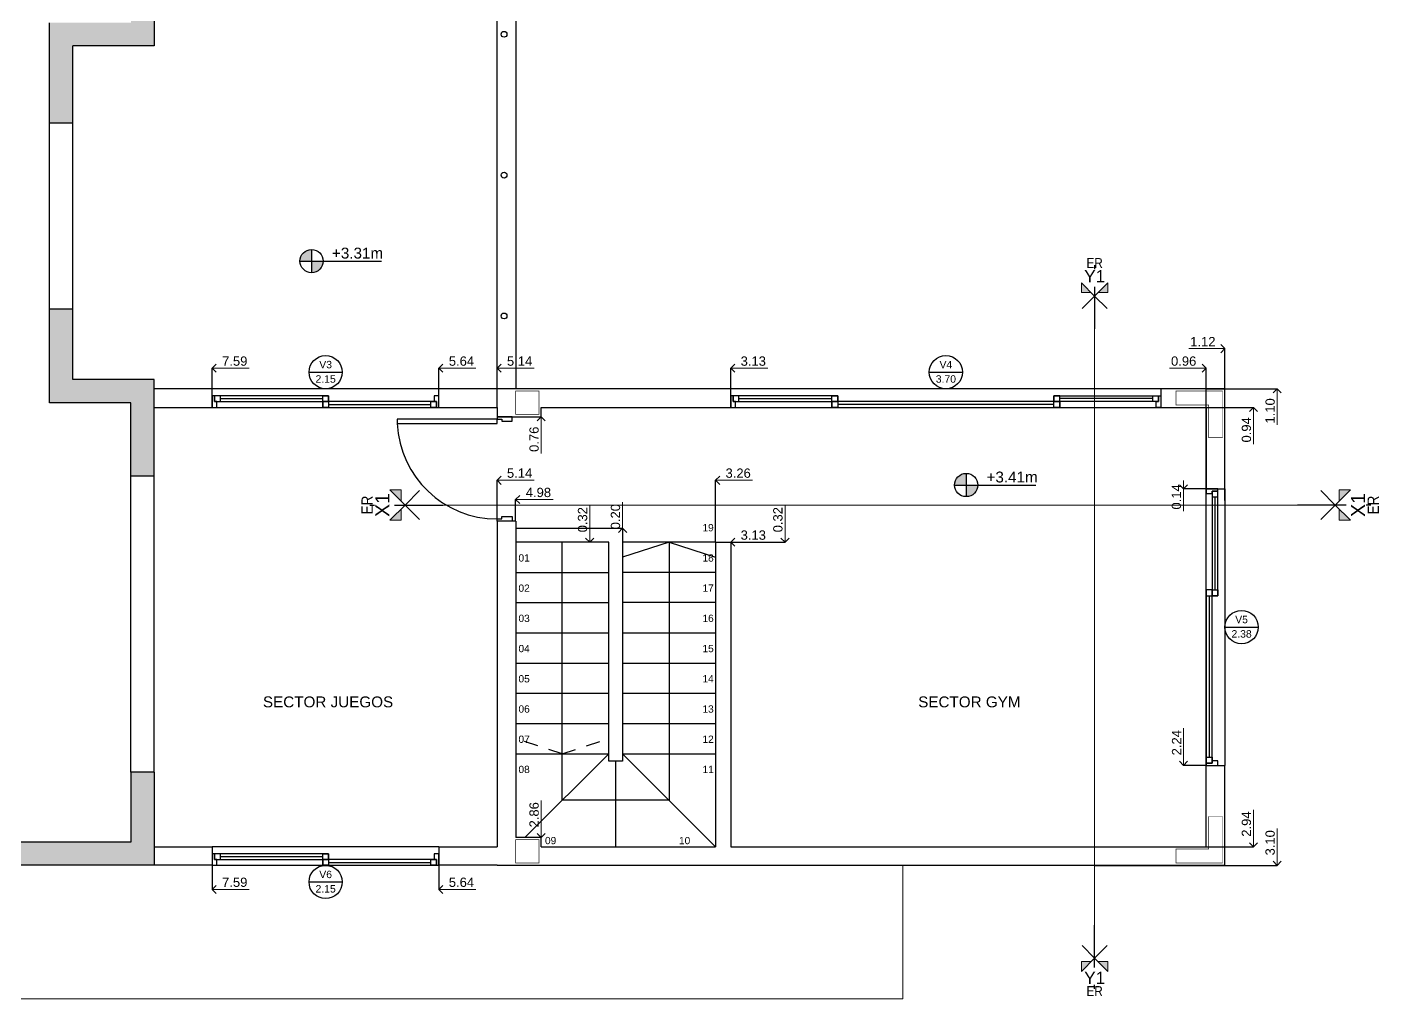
# Model space of a CAD drawing. Header units: millimetres. Extents: x 11902 to 12193, y 9935 to 10135.
# Drawn here: x 12156.57 to 12168.2, y 10056.45 to 10064.81 of the extents above; entities that cross this region are included whole.
import ezdxf
from ezdxf.enums import TextEntityAlignment as Align

# ---------------------------------------------------------------- set-up
doc = ezdxf.new("R2010")
doc.units = ezdxf.units.MM
doc.linetypes.add('ACAD_ISO02W100', pattern=[15, 12, -3])
doc.linetypes.add('CENTRO2', pattern=[28.575, 19.05, -3.175, 3.175, -3.175])
doc.layers.get('Defpoints').update_dxf_attribs({"color": 254})
for name, color, linetype in [('0-HATCH', 7, 'Continuous'), ('000-TEXTO CARP', 1, 'Continuous'), ('01-MUROS', 7, 'Continuous'), ('02-CARPINTERÍAS', 62, 'Continuous'), ('03-PROYECCIONES', 14, 'Continuous')]:
    doc.layers.add(name, color=color, linetype=linetype)
doc.layers.add('000-COTAS ACUMULADAS', color=7, linetype='Continuous', lineweight=9, true_color=0xd10a0d)
for name, color, linetype, lineweight in [('001-EJES REPLANTEO', 20, 'Continuous', 18), ('003- CARP EXT', 182, 'Continuous', 15), ('06-SOLADOS', 252, 'Continuous', 25)]:
    doc.layers.add(name, color=color, linetype=linetype, lineweight=lineweight)
doc.styles.add('COTAS', font='arial.ttf')
doc.styles.get("Standard").update_dxf_attribs({"font": 'arial.ttf'})
doc.dimstyles.new('Cotas 1 50', dxfattribs={"dimtxt": 0.08, "dimasz": 0.07, "dimexe": 0, "dimexo": 0, "dimgap": 0.02, "dimtad": 1, "dimjust": 2, "dimzin": 0, "dimdsep": 46, "dimtxsty": 'COTAS', "dimblk1": 'NONE', "dimblk2": 'OPEN90', "dimsah": 1, "dimcen": 0.1, "dimse1": 1, "dimsd1": 1, "dimclrd": 256, "dimclre": 252, "dimclrt": 256, "dimadec": 0, "dimazin": 0, "dimtfac": 1, "dimtix": 1, "dimtmove": 2, "dimatfit": 3, "dimldrblk": 'COTA', "dimfxl": 0, "dimtolj": 1, "dimtzin": 0, "dimlwd": -1, "dimarcsym": 0})

# ---------------------------------------------------------------- blocks, each defined once
blk = doc.blocks.new('A$C5BD9381F-flat-4')
at = {"layer": '000-TEXTO CARP'}
blk.add_line((0.058, 0.161), (0.345, 0.161), dxfattribs=at)
blk.add_circle((0.202, 0.161), 0.143, dxfattribs=at)
blk.add_attdef('NOM', text='', height=0.064, dxfattribs=at).set_placement((0.202, 0.194), align=Align.CENTER)
blk.add_attdef('ANCHO', text='', height=0.064, dxfattribs=at).set_placement((0.202, 0.051), align=Align.BOTTOM_CENTER)
blk = doc.blocks.new('Eje Replanteo')
h = blk.add_hatch(color=256)
h.paths.add_polyline_path([(0.229, 0.793), (0.06, 0.624), (0.229, 0.624)])
h.paths.add_polyline_path([(-0.229, 0.793), (-0.229, 0.624), (-0.06, 0.624)])
at = {"linetype": 'CENTRO2', "lineweight": 30}
for points in [[(0, 1.094), (0, 1.025)], [(0, 0.725), (0, 0)]]:
    blk.add_lwpolyline(points, dxfattribs=at)
for points in [[(0.217, 0.348), (0, 0.564), (-0.229, 0.793), (-0.229, 0.624), (-0.06, 0.624)], [(-0.217, 0.348), (0, 0.564), (0.229, 0.793), (0.229, 0.624), (0.06, 0.624)]]:
    blk.add_lwpolyline(points)
at = {"width": 0.85}
blk.add_attdef('ER', text='', height=0.17, dxfattribs=at).set_placement((0, 1.133), align=Align.MIDDLE_CENTER)
at = {"color": 1}
blk.add_attdef('EJE', text='', height=0.21, dxfattribs=at).set_placement((0, 0.905), align=Align.MIDDLE_CENTER)
blk = doc.blocks.new('_OPEN90')
at = {"color": 0, "linetype": 'ByBlock'}
for p, q in [((0, 0), (-1, 0)), ((-0.5, 0.5), (0, 0)), ((0, 0), (-0.5, -0.5))]:
    blk.add_line(p, q, dxfattribs=at)
blk = doc.blocks.new('*D348')
at = {"layer": '000-COTAS ACUMULADAS', "transparency": 16777216}
blk.add_line((12166.643, 10061.877), (12166.396, 10061.877), dxfattribs=at)
at = {"layer": '000-COTAS ACUMULADAS', "color": 252, "lineweight": -2, "transparency": 16777216}
blk.add_line((12166.713, 10060.74), (12166.713, 10061.877), dxfattribs=at)
at = {"layer": 'Defpoints', "color": 0, "transparency": 16777216}
for p in [(12166.713, 10061.877), (12166.713, 10060.74), (12165.753, 10060.7)]:
    blk.add_point(p, dxfattribs=at)
at = {"layer": '000-COTAS ACUMULADAS', "transparency": 16777216, "xscale": 0.07, "yscale": 0.07, "zscale": 0.07}
blk.add_blockref('_OPEN90', (12166.713, 10061.877), dxfattribs=at)
at = {"layer": '000-COTAS ACUMULADAS', "transparency": 16777216, "insert": (12166.519, 10061.938), "char_height": 0.08, "attachment_point": 5, "style": 'COTAS'}
blk.add_mtext('\\A1;0.96', dxfattribs=at)
blk = doc.blocks.new('_None')
blk = doc.blocks.new('COTA')
blk.add_line((-1, 0), (0, 0))
at = {"const_width": 0.065}
blk.add_lwpolyline([(0.14, 0.14), (0.28, 0.28), (0, 0), (-0.14, -0.14), (-0.28, -0.28)], dxfattribs=at)
blk = doc.blocks.new('*D349')
at = {"layer": '000-COTAS ACUMULADAS', "transparency": 16777216}
blk.add_line((12166.803, 10062.046), (12166.564, 10062.046), dxfattribs=at)
at = {"layer": '000-COTAS ACUMULADAS', "color": 252, "lineweight": -2, "transparency": 16777216}
blk.add_line((12166.873, 10060.74), (12166.873, 10062.046), dxfattribs=at)
at = {"layer": 'Defpoints', "color": 0, "transparency": 16777216}
for p in [(12166.873, 10062.046), (12166.873, 10060.74), (12165.753, 10060.7)]:
    blk.add_point(p, dxfattribs=at)
at = {"layer": '000-COTAS ACUMULADAS', "transparency": 16777216, "xscale": 0.07, "yscale": 0.07, "zscale": 0.07}
blk.add_blockref('_OPEN90', (12166.873, 10062.046), dxfattribs=at)
at = {"layer": '000-COTAS ACUMULADAS', "transparency": 16777216, "insert": (12166.684, 10062.106), "char_height": 0.08, "attachment_point": 5, "style": 'COTAS'}
blk.add_mtext('\\A1;1.12', dxfattribs=at)
blk = doc.blocks.new('*D350')
at = {"layer": '000-COTAS ACUMULADAS', "color": 252, "lineweight": -2, "transparency": 16777216}
blk.add_line((12166.713, 10061.54), (12167.119, 10061.54), dxfattribs=at)
at = {"layer": '000-COTAS ACUMULADAS', "transparency": 16777216}
blk.add_line((12167.119, 10061.47), (12167.119, 10061.223), dxfattribs=at)
at = {"layer": 'Defpoints', "color": 0, "transparency": 16777216}
for p in [(12166.713, 10061.54), (12167.119, 10061.54), (12166.713, 10060.6)]:
    blk.add_point(p, dxfattribs=at)
at = {"layer": '000-COTAS ACUMULADAS', "transparency": 16777216, "xscale": 0.07, "yscale": 0.07, "zscale": 0.07, "rotation": 90}
blk.add_blockref('_OPEN90', (12167.119, 10061.54), dxfattribs=at)
at = {"layer": '000-COTAS ACUMULADAS', "transparency": 16777216, "insert": (12167.059, 10061.347), "char_height": 0.08, "attachment_point": 5, "rotation": 90, "style": 'COTAS'}
blk.add_mtext('\\A1;0.94', dxfattribs=at)
blk = doc.blocks.new('*D351')
at = {"layer": '000-COTAS ACUMULADAS', "color": 252, "lineweight": -2, "transparency": 16777216}
blk.add_line((12166.713, 10061.7), (12167.324, 10061.7), dxfattribs=at)
at = {"layer": '000-COTAS ACUMULADAS', "transparency": 16777216}
blk.add_line((12167.324, 10061.63), (12167.324, 10061.39), dxfattribs=at)
at = {"layer": 'Defpoints', "color": 0, "transparency": 16777216}
for p in [(12166.713, 10061.7), (12167.324, 10061.7), (12166.713, 10060.6)]:
    blk.add_point(p, dxfattribs=at)
at = {"layer": '000-COTAS ACUMULADAS', "transparency": 16777216, "xscale": 0.07, "yscale": 0.07, "zscale": 0.07, "rotation": 90}
blk.add_blockref('_OPEN90', (12167.324, 10061.7), dxfattribs=at)
at = {"layer": '000-COTAS ACUMULADAS', "transparency": 16777216, "insert": (12167.263, 10061.51), "char_height": 0.08, "attachment_point": 5, "rotation": 90, "style": 'COTAS'}
blk.add_mtext('\\A1;1.10', dxfattribs=at)
blk = doc.blocks.new('*D352')
at = {"layer": '000-COTAS ACUMULADAS', "color": 252, "lineweight": -2, "transparency": 16777216}
blk.add_line((12166.713, 10060.84), (12166.518, 10060.84), dxfattribs=at)
at = {"layer": '000-COTAS ACUMULADAS', "transparency": 16777216}
blk.add_line((12166.518, 10060.84), (12166.518, 10060.647), dxfattribs=at)
at = {"layer": 'Defpoints', "color": 0, "transparency": 16777216}
for p in [(12166.518, 10060.84), (12166.713, 10060.84), (12166.713, 10060.7)]:
    blk.add_point(p, dxfattribs=at)
at = {"layer": '000-COTAS ACUMULADAS', "transparency": 16777216, "xscale": 0.07, "yscale": 0.07, "zscale": 0.07, "rotation": 270}
blk.add_blockref('_OPEN90', (12166.518, 10060.84), dxfattribs=at)
at = {"layer": '000-COTAS ACUMULADAS', "transparency": 16777216, "insert": (12166.457, 10060.77), "char_height": 0.08, "attachment_point": 5, "rotation": 90, "style": 'COTAS'}
blk.add_mtext('\\A1;0.14', dxfattribs=at)
blk = doc.blocks.new('*D354')
at = {"layer": '000-COTAS ACUMULADAS', "transparency": 16777216}
blk.add_line((12167.119, 10057.83), (12167.119, 10058.079), dxfattribs=at)
at = {"layer": '000-COTAS ACUMULADAS', "color": 252, "lineweight": -2, "transparency": 16777216}
blk.add_line((12165.753, 10057.76), (12167.119, 10057.76), dxfattribs=at)
at = {"layer": 'Defpoints', "color": 0, "transparency": 16777216}
for p in [(12165.753, 10060.7), (12165.753, 10057.76), (12167.119, 10057.76)]:
    blk.add_point(p, dxfattribs=at)
at = {"layer": '000-COTAS ACUMULADAS', "transparency": 16777216, "xscale": 0.07, "yscale": 0.07, "zscale": 0.07, "rotation": 270}
blk.add_blockref('_OPEN90', (12167.119, 10057.76), dxfattribs=at)
at = {"layer": '000-COTAS ACUMULADAS', "transparency": 16777216, "insert": (12167.059, 10057.955), "char_height": 0.08, "attachment_point": 5, "rotation": 90, "style": 'COTAS'}
blk.add_mtext('\\A1;2.94', dxfattribs=at)
blk = doc.blocks.new('*D353')
at = {"layer": '000-COTAS ACUMULADAS', "transparency": 16777216}
blk.add_line((12167.324, 10057.67), (12167.324, 10057.918), dxfattribs=at)
at = {"layer": '000-COTAS ACUMULADAS', "color": 252, "lineweight": -2, "transparency": 16777216}
blk.add_line((12165.753, 10057.6), (12167.324, 10057.6), dxfattribs=at)
at = {"layer": 'Defpoints', "color": 0, "transparency": 16777216}
for p in [(12165.753, 10060.7), (12165.753, 10057.6), (12167.324, 10057.6)]:
    blk.add_point(p, dxfattribs=at)
at = {"layer": '000-COTAS ACUMULADAS', "transparency": 16777216, "xscale": 0.07, "yscale": 0.07, "zscale": 0.07, "rotation": 270}
blk.add_blockref('_OPEN90', (12167.324, 10057.6), dxfattribs=at)
at = {"layer": '000-COTAS ACUMULADAS', "transparency": 16777216, "insert": (12167.263, 10057.794), "char_height": 0.08, "attachment_point": 5, "rotation": 90, "style": 'COTAS'}
blk.add_mtext('\\A1;3.10', dxfattribs=at)
blk = doc.blocks.new('*D355')
at = {"layer": '000-COTAS ACUMULADAS', "transparency": 16777216}
blk.add_line((12166.518, 10058.53), (12166.518, 10058.779), dxfattribs=at)
at = {"layer": '000-COTAS ACUMULADAS', "color": 252, "lineweight": -2, "transparency": 16777216}
blk.add_line((12166.713, 10058.46), (12166.518, 10058.46), dxfattribs=at)
at = {"layer": 'Defpoints', "color": 0, "transparency": 16777216}
for p in [(12165.753, 10060.7), (12166.518, 10058.46), (12166.713, 10058.46)]:
    blk.add_point(p, dxfattribs=at)
at = {"layer": '000-COTAS ACUMULADAS', "transparency": 16777216, "xscale": 0.07, "yscale": 0.07, "zscale": 0.07, "rotation": 270}
blk.add_blockref('_OPEN90', (12166.518, 10058.46), dxfattribs=at)
at = {"layer": '000-COTAS ACUMULADAS', "transparency": 16777216, "insert": (12166.458, 10058.655), "char_height": 0.08, "attachment_point": 5, "rotation": 90, "style": 'COTAS'}
blk.add_mtext('\\A1;2.24', dxfattribs=at)
blk = doc.blocks.new('*D357')
at = {"layer": '000-COTAS ACUMULADAS', "transparency": 16777216}
blk.add_line((12167.119, 10057.83), (12167.119, 10058.079), dxfattribs=at)
at = {"layer": '000-COTAS ACUMULADAS', "color": 252, "lineweight": -2, "transparency": 16777216}
blk.add_line((12165.753, 10057.76), (12167.119, 10057.76), dxfattribs=at)
at = {"layer": 'Defpoints', "color": 0, "transparency": 16777216}
for p in [(12165.753, 10060.7), (12165.753, 10057.76), (12167.119, 10057.76)]:
    blk.add_point(p, dxfattribs=at)
at = {"layer": '000-COTAS ACUMULADAS', "transparency": 16777216, "xscale": 0.07, "yscale": 0.07, "zscale": 0.07, "rotation": 270}
blk.add_blockref('_OPEN90', (12167.119, 10057.76), dxfattribs=at)
at = {"layer": '000-COTAS ACUMULADAS', "transparency": 16777216, "insert": (12167.059, 10057.955), "char_height": 0.08, "attachment_point": 5, "rotation": 90, "style": 'COTAS'}
blk.add_mtext('\\A1;2.94', dxfattribs=at)
blk = doc.blocks.new('*D356')
at = {"layer": '000-COTAS ACUMULADAS', "transparency": 16777216}
blk.add_line((12167.324, 10057.67), (12167.324, 10057.918), dxfattribs=at)
at = {"layer": '000-COTAS ACUMULADAS', "color": 252, "lineweight": -2, "transparency": 16777216}
blk.add_line((12165.753, 10057.6), (12167.324, 10057.6), dxfattribs=at)
at = {"layer": 'Defpoints', "color": 0, "transparency": 16777216}
for p in [(12165.753, 10060.7), (12165.753, 10057.6), (12167.324, 10057.6)]:
    blk.add_point(p, dxfattribs=at)
at = {"layer": '000-COTAS ACUMULADAS', "transparency": 16777216, "xscale": 0.07, "yscale": 0.07, "zscale": 0.07, "rotation": 270}
blk.add_blockref('_OPEN90', (12167.324, 10057.6), dxfattribs=at)
at = {"layer": '000-COTAS ACUMULADAS', "transparency": 16777216, "insert": (12167.263, 10057.794), "char_height": 0.08, "attachment_point": 5, "rotation": 90, "style": 'COTAS'}
blk.add_mtext('\\A1;3.10', dxfattribs=at)
blk = doc.blocks.new('*D358')
at = {"layer": '000-COTAS ACUMULADAS', "color": 252, "lineweight": -2, "transparency": 16777216}
blk.add_line((12162.623, 10061.7), (12162.623, 10061.877), dxfattribs=at)
at = {"layer": '000-COTAS ACUMULADAS', "transparency": 16777216}
blk.add_line((12162.693, 10061.877), (12162.941, 10061.877), dxfattribs=at)
at = {"layer": 'Defpoints', "color": 0, "transparency": 16777216}
for p in [(12162.623, 10061.877), (12162.623, 10061.7), (12165.753, 10061.7)]:
    blk.add_point(p, dxfattribs=at)
at = {"layer": '000-COTAS ACUMULADAS', "transparency": 16777216, "xscale": 0.07, "yscale": 0.07, "zscale": 0.07, "rotation": 180}
blk.add_blockref('_OPEN90', (12162.623, 10061.877), dxfattribs=at)
at = {"layer": '000-COTAS ACUMULADAS', "transparency": 16777216, "insert": (12162.817, 10061.938), "char_height": 0.08, "attachment_point": 5, "style": 'COTAS'}
blk.add_mtext('\\A1;3.13', dxfattribs=at)
blk = doc.blocks.new('*D359')
at = {"layer": '000-COTAS ACUMULADAS', "color": 252, "lineweight": -2, "transparency": 16777216}
blk.add_line((12160.113, 10061.7), (12160.113, 10061.877), dxfattribs=at)
at = {"layer": '000-COTAS ACUMULADAS', "transparency": 16777216}
blk.add_line((12160.183, 10061.877), (12160.431, 10061.877), dxfattribs=at)
at = {"layer": 'Defpoints', "color": 0, "transparency": 16777216}
for p in [(12160.113, 10061.877), (12160.113, 10061.7), (12165.753, 10060.7)]:
    blk.add_point(p, dxfattribs=at)
at = {"layer": '000-COTAS ACUMULADAS', "transparency": 16777216, "xscale": 0.07, "yscale": 0.07, "zscale": 0.07, "rotation": 180}
blk.add_blockref('_OPEN90', (12160.113, 10061.877), dxfattribs=at)
at = {"layer": '000-COTAS ACUMULADAS', "transparency": 16777216, "insert": (12160.307, 10061.938), "char_height": 0.08, "attachment_point": 5, "style": 'COTAS'}
blk.add_mtext('\\A1;5.64', dxfattribs=at)
blk = doc.blocks.new('*D360')
at = {"layer": '000-COTAS ACUMULADAS', "color": 252, "lineweight": -2, "transparency": 16777216}
blk.add_line((12158.163, 10061.7), (12158.163, 10061.877), dxfattribs=at)
at = {"layer": '000-COTAS ACUMULADAS', "transparency": 16777216}
blk.add_line((12158.233, 10061.877), (12158.481, 10061.877), dxfattribs=at)
at = {"layer": 'Defpoints', "color": 0, "transparency": 16777216}
for p in [(12158.163, 10061.877), (12158.163, 10061.7), (12165.753, 10060.7)]:
    blk.add_point(p, dxfattribs=at)
at = {"layer": '000-COTAS ACUMULADAS', "transparency": 16777216, "xscale": 0.07, "yscale": 0.07, "zscale": 0.07, "rotation": 180}
blk.add_blockref('_OPEN90', (12158.163, 10061.877), dxfattribs=at)
at = {"layer": '000-COTAS ACUMULADAS', "transparency": 16777216, "insert": (12158.357, 10061.938), "char_height": 0.08, "attachment_point": 5, "style": 'COTAS'}
blk.add_mtext('\\A1;7.59', dxfattribs=at)
blk = doc.blocks.new('*D361')
at = {"layer": '000-COTAS ACUMULADAS', "color": 252, "lineweight": -2, "transparency": 16777216}
blk.add_line((12160.113, 10057.6), (12160.113, 10057.393), dxfattribs=at)
at = {"layer": '000-COTAS ACUMULADAS', "transparency": 16777216}
blk.add_line((12160.183, 10057.393), (12160.431, 10057.393), dxfattribs=at)
at = {"layer": 'Defpoints', "color": 0, "transparency": 16777216}
for p in [(12160.113, 10057.6), (12165.753, 10057.6), (12160.113, 10057.393)]:
    blk.add_point(p, dxfattribs=at)
at = {"layer": '000-COTAS ACUMULADAS', "transparency": 16777216, "xscale": 0.07, "yscale": 0.07, "zscale": 0.07, "rotation": 180}
blk.add_blockref('_OPEN90', (12160.113, 10057.393), dxfattribs=at)
at = {"layer": '000-COTAS ACUMULADAS', "transparency": 16777216, "insert": (12160.307, 10057.454), "char_height": 0.08, "attachment_point": 5, "style": 'COTAS'}
blk.add_mtext('\\A1;5.64', dxfattribs=at)
blk = doc.blocks.new('*D362')
at = {"layer": '000-COTAS ACUMULADAS', "color": 252, "lineweight": -2, "transparency": 16777216}
blk.add_line((12158.163, 10057.6), (12158.163, 10057.393), dxfattribs=at)
at = {"layer": '000-COTAS ACUMULADAS', "transparency": 16777216}
blk.add_line((12158.233, 10057.393), (12158.481, 10057.393), dxfattribs=at)
at = {"layer": 'Defpoints', "color": 0, "transparency": 16777216}
for p in [(12158.163, 10057.6), (12165.753, 10057.6), (12158.163, 10057.393)]:
    blk.add_point(p, dxfattribs=at)
at = {"layer": '000-COTAS ACUMULADAS', "transparency": 16777216, "xscale": 0.07, "yscale": 0.07, "zscale": 0.07, "rotation": 180}
blk.add_blockref('_OPEN90', (12158.163, 10057.393), dxfattribs=at)
at = {"layer": '000-COTAS ACUMULADAS', "transparency": 16777216, "insert": (12158.357, 10057.454), "char_height": 0.08, "attachment_point": 5, "style": 'COTAS'}
blk.add_mtext('\\A1;7.59', dxfattribs=at)
blk = doc.blocks.new('*D363')
at = {"layer": '000-COTAS ACUMULADAS', "color": 252, "lineweight": -2, "transparency": 16777216}
blk.add_line((12160.613, 10060.56), (12160.613, 10060.913), dxfattribs=at)
at = {"layer": '000-COTAS ACUMULADAS', "transparency": 16777216}
blk.add_line((12160.683, 10060.913), (12160.931, 10060.913), dxfattribs=at)
at = {"layer": 'Defpoints', "color": 0, "transparency": 16777216}
for p in [(12160.613, 10060.913), (12165.753, 10060.7), (12160.613, 10060.56)]:
    blk.add_point(p, dxfattribs=at)
at = {"layer": '000-COTAS ACUMULADAS', "transparency": 16777216, "xscale": 0.07, "yscale": 0.07, "zscale": 0.07, "rotation": 180}
blk.add_blockref('_OPEN90', (12160.613, 10060.913), dxfattribs=at)
at = {"layer": '000-COTAS ACUMULADAS', "transparency": 16777216, "insert": (12160.807, 10060.974), "char_height": 0.08, "attachment_point": 5, "style": 'COTAS'}
blk.add_mtext('\\A1;5.14', dxfattribs=at)
blk = doc.blocks.new('*D364')
at = {"layer": '000-COTAS ACUMULADAS', "color": 252, "lineweight": -2, "transparency": 16777216}
blk.add_line((12162.493, 10060.38), (12162.493, 10060.913), dxfattribs=at)
at = {"layer": '000-COTAS ACUMULADAS', "transparency": 16777216}
blk.add_line((12162.563, 10060.913), (12162.811, 10060.913), dxfattribs=at)
at = {"layer": 'Defpoints', "color": 0, "transparency": 16777216}
for p in [(12162.493, 10060.913), (12165.753, 10060.7), (12162.493, 10060.38)]:
    blk.add_point(p, dxfattribs=at)
at = {"layer": '000-COTAS ACUMULADAS', "transparency": 16777216, "xscale": 0.07, "yscale": 0.07, "zscale": 0.07, "rotation": 180}
blk.add_blockref('_OPEN90', (12162.493, 10060.913), dxfattribs=at)
at = {"layer": '000-COTAS ACUMULADAS', "transparency": 16777216, "insert": (12162.687, 10060.974), "char_height": 0.08, "attachment_point": 5, "style": 'COTAS'}
blk.add_mtext('\\A1;3.26', dxfattribs=at)
blk = doc.blocks.new('*D365')
at = {"layer": '000-COTAS ACUMULADAS', "color": 252, "lineweight": -2, "transparency": 16777216}
blk.add_line((12160.931, 10061.46), (12160.993, 10061.46), dxfattribs=at)
at = {"layer": '000-COTAS ACUMULADAS', "transparency": 16777216}
blk.add_line((12160.993, 10061.39), (12160.993, 10061.143), dxfattribs=at)
at = {"layer": 'Defpoints', "color": 0, "transparency": 16777216}
for p in [(12160.931, 10061.46), (12160.993, 10061.46), (12160.931, 10060.7)]:
    blk.add_point(p, dxfattribs=at)
at = {"layer": '000-COTAS ACUMULADAS', "transparency": 16777216, "xscale": 0.07, "yscale": 0.07, "zscale": 0.07, "rotation": 90}
blk.add_blockref('_OPEN90', (12160.993, 10061.46), dxfattribs=at)
at = {"layer": '000-COTAS ACUMULADAS', "transparency": 16777216, "insert": (12160.932, 10061.266), "char_height": 0.08, "attachment_point": 5, "rotation": 90, "style": 'COTAS'}
blk.add_mtext('\\A1;0.76', dxfattribs=at)
blk = doc.blocks.new('*D370')
at = {"layer": '000-COTAS ACUMULADAS', "transparency": 16777216}
blk.add_line((12160.993, 10057.91), (12160.993, 10058.159), dxfattribs=at)
at = {"layer": 'Defpoints', "color": 0, "transparency": 16777216}
for p in [(12161.577, 10060.7), (12160.993, 10057.84), (12160.993, 10057.84)]:
    blk.add_point(p, dxfattribs=at)
at = {"layer": '000-COTAS ACUMULADAS', "transparency": 16777216, "xscale": 0.07, "yscale": 0.07, "zscale": 0.07, "rotation": 270}
blk.add_blockref('_OPEN90', (12160.993, 10057.84), dxfattribs=at)
at = {"layer": '000-COTAS ACUMULADAS', "transparency": 16777216, "insert": (12160.932, 10058.035), "char_height": 0.08, "attachment_point": 5, "rotation": 90, "style": 'COTAS'}
blk.add_mtext('\\A1;2.86', dxfattribs=at)
blk = doc.blocks.new('*D371')
at = {"layer": '000-COTAS ACUMULADAS', "transparency": 16777216}
blk.add_line((12162.693, 10060.38), (12162.941, 10060.38), dxfattribs=at)
at = {"layer": 'Defpoints', "color": 0, "transparency": 16777216}
for p in [(12165.753, 10060.7), (12162.623, 10060.38), (12162.623, 10060.38)]:
    blk.add_point(p, dxfattribs=at)
at = {"layer": '000-COTAS ACUMULADAS', "transparency": 16777216, "xscale": 0.07, "yscale": 0.07, "zscale": 0.07, "rotation": 180}
blk.add_blockref('_OPEN90', (12162.623, 10060.38), dxfattribs=at)
at = {"layer": '000-COTAS ACUMULADAS', "transparency": 16777216, "insert": (12162.817, 10060.441), "char_height": 0.08, "attachment_point": 5, "style": 'COTAS'}
blk.add_mtext('\\A1;3.13', dxfattribs=at)
blk = doc.blocks.new('*D372')
at = {"layer": '000-COTAS ACUMULADAS', "color": 252, "lineweight": -2, "transparency": 16777216}
blk.add_line((12160.773, 10060.56), (12160.773, 10060.748), dxfattribs=at)
at = {"layer": '000-COTAS ACUMULADAS', "transparency": 16777216}
blk.add_line((12160.843, 10060.748), (12161.095, 10060.748), dxfattribs=at)
at = {"layer": 'Defpoints', "color": 0, "transparency": 16777216}
for p in [(12160.773, 10060.748), (12165.753, 10060.7), (12160.773, 10060.56)]:
    blk.add_point(p, dxfattribs=at)
at = {"layer": '000-COTAS ACUMULADAS', "transparency": 16777216, "xscale": 0.07, "yscale": 0.07, "zscale": 0.07, "rotation": 180}
blk.add_blockref('_OPEN90', (12160.773, 10060.748), dxfattribs=at)
at = {"layer": '000-COTAS ACUMULADAS', "transparency": 16777216, "insert": (12160.969, 10060.808), "char_height": 0.08, "attachment_point": 5, "style": 'COTAS'}
blk.add_mtext('\\A1;4.98', dxfattribs=at)
blk = doc.blocks.new('*D373')
at = {"layer": '000-COTAS ACUMULADAS', "transparency": 16777216}
blk.add_line((12163.09, 10060.45), (12163.09, 10060.697), dxfattribs=at)
at = {"layer": '000-COTAS ACUMULADAS', "color": 252, "lineweight": -2, "transparency": 16777216}
blk.add_line((12162.623, 10060.38), (12163.09, 10060.38), dxfattribs=at)
at = {"layer": 'Defpoints', "color": 0, "transparency": 16777216}
for p in [(12162.641, 10060.7), (12162.623, 10060.38), (12163.09, 10060.38)]:
    blk.add_point(p, dxfattribs=at)
at = {"layer": '000-COTAS ACUMULADAS', "transparency": 16777216, "xscale": 0.07, "yscale": 0.07, "zscale": 0.07, "rotation": 270}
blk.add_blockref('_OPEN90', (12163.09, 10060.38), dxfattribs=at)
at = {"layer": '000-COTAS ACUMULADAS', "transparency": 16777216, "insert": (12163.029, 10060.574), "char_height": 0.08, "attachment_point": 5, "rotation": 90, "style": 'COTAS'}
blk.add_mtext('\\A1;0.32', dxfattribs=at)
blk = doc.blocks.new('*D374')
at = {"layer": '000-COTAS ACUMULADAS', "transparency": 16777216}
blk.add_line((12161.693, 10060.5), (12161.693, 10060.724), dxfattribs=at)
at = {"layer": '000-COTAS ACUMULADAS', "color": 252, "lineweight": -2, "transparency": 16777216}
blk.add_line((12160.931, 10060.5), (12161.693, 10060.5), dxfattribs=at)
at = {"layer": 'Defpoints', "color": 0, "transparency": 16777216}
for p in [(12160.931, 10060.7), (12160.931, 10060.5), (12161.693, 10060.5)]:
    blk.add_point(p, dxfattribs=at)
at = {"layer": '000-COTAS ACUMULADAS', "transparency": 16777216, "xscale": 0.07, "yscale": 0.07, "zscale": 0.07, "rotation": 90}
blk.add_blockref('_OPEN90', (12161.693, 10060.5), dxfattribs=at)
at = {"layer": '000-COTAS ACUMULADAS', "transparency": 16777216, "insert": (12161.632, 10060.6), "char_height": 0.08, "attachment_point": 5, "rotation": 90, "style": 'COTAS'}
blk.add_mtext('\\A1;0.20', dxfattribs=at)
blk = doc.blocks.new('*D375')
at = {"layer": '000-COTAS ACUMULADAS', "transparency": 16777216}
blk.add_line((12161.41, 10060.45), (12161.41, 10060.697), dxfattribs=at)
at = {"layer": '000-COTAS ACUMULADAS', "color": 252, "lineweight": -2, "transparency": 16777216}
blk.add_line((12161.573, 10060.38), (12161.41, 10060.38), dxfattribs=at)
at = {"layer": 'Defpoints', "color": 0, "transparency": 16777216}
for p in [(12161.693, 10060.7), (12161.41, 10060.38), (12161.573, 10060.38)]:
    blk.add_point(p, dxfattribs=at)
at = {"layer": '000-COTAS ACUMULADAS', "transparency": 16777216, "xscale": 0.07, "yscale": 0.07, "zscale": 0.07, "rotation": 270}
blk.add_blockref('_OPEN90', (12161.41, 10060.38), dxfattribs=at)
at = {"layer": '000-COTAS ACUMULADAS', "transparency": 16777216, "insert": (12161.349, 10060.574), "char_height": 0.08, "attachment_point": 5, "rotation": 90, "style": 'COTAS'}
blk.add_mtext('\\A1;0.32', dxfattribs=at)
blk = doc.blocks.new('*D376')
at = {"layer": '000-COTAS ACUMULADAS', "color": 252, "lineweight": -2, "transparency": 16777216}
blk.add_line((12160.613, 10061.54), (12160.613, 10061.877), dxfattribs=at)
at = {"layer": '000-COTAS ACUMULADAS', "transparency": 16777216}
blk.add_line((12160.683, 10061.877), (12160.931, 10061.877), dxfattribs=at)
at = {"layer": 'Defpoints', "color": 0, "transparency": 16777216}
for p in [(12160.613, 10061.877), (12160.613, 10061.54), (12165.753, 10060.7)]:
    blk.add_point(p, dxfattribs=at)
at = {"layer": '000-COTAS ACUMULADAS', "transparency": 16777216, "xscale": 0.07, "yscale": 0.07, "zscale": 0.07, "rotation": 180}
blk.add_blockref('_OPEN90', (12160.613, 10061.877), dxfattribs=at)
at = {"layer": '000-COTAS ACUMULADAS', "transparency": 16777216, "insert": (12160.807, 10061.938), "char_height": 0.08, "attachment_point": 5, "style": 'COTAS'}
blk.add_mtext('\\A1;5.14', dxfattribs=at)

msp = doc.modelspace()

# ---------------------------------------------------------------- hatches: boundary and pattern name
at = {"layer": '0-HATCH'}
h = msp.add_hatch(color=256, dxfattribs=at)
h.dxf.hatch_style = 1
h.paths.add_polyline_path([(12159.0179, 10062.8989, 0.4142136), (12158.9179, 10062.7989), (12159.0179, 10062.7989)])
h.paths.add_polyline_path([(12159.0179, 10062.7989), (12159.0179, 10062.6989, 0.4142136), (12159.1179, 10062.7989)])
h = msp.add_hatch(color=256, dxfattribs=at)
h.dxf.hatch_style = 1
h.paths.add_polyline_path([(12164.6483, 10060.9722, 0.4142136), (12164.5483, 10060.8722), (12164.6483, 10060.8722)])
h.paths.add_polyline_path([(12164.6483, 10060.8722), (12164.6483, 10060.7722, 0.4142136), (12164.7483, 10060.8722)])
at = {"layer": '01-MUROS'}
h = msp.add_hatch(color=253, dxfattribs=at)
h.dxf.hatch_style = 1
h.paths.add_polyline_path([(12154.494, 10057.8003), (12154.494, 10057.6003), (12157.6633, 10057.6003), (12157.6633, 10058.4003), (12157.4633, 10058.4003), (12157.4633, 10057.8003)])
h.paths.add_polyline_path([(12156.9633, 10061.7803), (12156.9633, 10062.3853), (12156.7633, 10062.3853), (12156.7633, 10061.5803), (12157.4633, 10061.5803), (12157.4633, 10060.9503), (12157.6633, 10060.9503), (12157.6633, 10061.7803)])
h.paths.add_polyline_path([(12156.7633, 10064.8503), (12156.7633, 10063.9853), (12156.9633, 10063.9853), (12156.9633, 10064.6503), (12157.6633, 10064.6503), (12157.6633, 10065.5078), (12157.4633, 10065.5078), (12157.4633, 10064.8503)])
h.paths.add_polyline_path([(12157.4633, 10068.7328), (12157.4633, 10067.3578), (12157.6633, 10067.3578), (12157.6633, 10068.0453), (12157.6633, 10068.7328)])
h.paths.add_polyline_path([(12154.494, 10071.7003), (12154.494, 10071.5003), (12157.4633, 10071.5003), (12157.4633, 10070.5828), (12157.6633, 10070.5828), (12157.6633, 10071.5003), (12157.6633, 10071.7003)])

# ---------------------------------------------------------------- linework, layer by layer
msp.add_line((12158.1633, 10061.7003), (12157.6633, 10061.7003))
msp.add_lwpolyline([(12160.6133, 10061.5403), (12160.6133, 10061.4603), (12160.9933, 10061.4603), (12160.9933, 10061.5403), (12162.6233, 10061.5403), (12162.6233, 10061.7003), (12160.1133, 10061.7003)])
at = {"color": 97, "true_color": 0x2e8c22, "const_width": 0.005}
for points in [[(12160.7733, 10061.6803), (12160.7733, 10061.4803), (12160.9733, 10061.4803), (12160.9733, 10061.6803)], [(12160.7733, 10057.8203), (12160.7733, 10057.6203), (12160.9733, 10057.6203), (12160.9733, 10057.8203)]]:
    msp.add_lwpolyline(points, close=True, dxfattribs=at)
for points in [[(12166.8533, 10061.6803), (12166.4533, 10061.6803), (12166.4533, 10061.5603), (12166.7333, 10061.5603), (12166.7333, 10061.2803), (12166.8533, 10061.2803), (12166.8533, 10061.6803)], [(12166.8533, 10057.6203), (12166.4533, 10057.6203), (12166.4533, 10057.7403), (12166.7333, 10057.7403), (12166.7333, 10058.0203), (12166.8533, 10058.0203), (12166.8533, 10057.6203)]]:
    msp.add_lwpolyline(points, dxfattribs=at)
at = {"layer": '0-HATCH'}
for p, q in [((12158.9179, 10062.7989), (12159.6179, 10062.7989)), ((12159.0179, 10062.8989), (12159.0179, 10062.6989)), ((12164.6483, 10060.9722), (12164.6483, 10060.7722)), ((12164.5483, 10060.8722), (12165.2483, 10060.8722)), ((12158.1633, 10057.6003), (12154.494, 10057.6003)), ((12160.6133, 10057.6003), (12160.1133, 10057.6003))]:
    msp.add_line(p, q, dxfattribs=at)
for centre in [(12159.0179, 10062.7989), (12164.6483, 10060.8722)]:
    msp.add_circle(centre, 0.1, dxfattribs=at)
at = {"layer": '001-EJES REPLANTEO'}
for p, q in [((12165.7533, 10062.4982), (12165.7533, 10056.8024)), ((12167.8231, 10060.7003), (12159.8227, 10060.7003))]:
    msp.add_line(p, q, dxfattribs=at)
at = {"layer": '01-MUROS'}
for p, q in [((12160.7733, 10071.7003), (12160.7733, 10061.7003)), ((12157.6633, 10065.5078), (12157.6633, 10064.6503)), ((12156.7633, 10063.9853), (12156.7633, 10064.8503)), ((12157.6633, 10064.6503), (12156.9633, 10064.6503)), ((12156.9633, 10063.9853), (12156.9633, 10064.6503)), ((12156.9633, 10063.9853), (12156.7633, 10063.9853)), ((12156.7633, 10061.5803), (12156.7633, 10062.3853)), ((12156.9633, 10062.3853), (12156.7633, 10062.3853)), ((12156.9633, 10061.7803), (12156.9633, 10062.3853)), ((12157.6633, 10061.7803), (12156.9633, 10061.7803)), ((12157.6633, 10060.9503), (12157.6633, 10061.7803)), ((12158.1633, 10061.5403), (12158.1633, 10061.7003)), ((12157.4633, 10061.5803), (12156.7633, 10061.5803)), ((12157.4633, 10060.9503), (12157.4633, 10061.5803)), ((12157.4633, 10058.4003), (12157.4633, 10060.9503)), ((12157.4633, 10060.9503), (12157.6633, 10060.9503)), ((12157.6633, 10058.4003), (12157.6633, 10060.9503)), ((12166.7133, 10060.8403), (12166.8733, 10060.8403)), ((12162.4933, 10060.3803), (12162.4933, 10057.7603)), ((12162.4933, 10060.3803), (12162.6233, 10060.3803)), ((12162.6233, 10060.3803), (12162.6233, 10057.7603)), ((12157.6633, 10058.4003), (12157.4633, 10058.4003)), ((12157.4633, 10058.4003), (12157.4633, 10057.8003)), ((12157.6633, 10058.4003), (12157.6633, 10057.6003)), ((12166.7133, 10058.4603), (12166.8733, 10058.4603)), ((12166.8733, 10057.6003), (12166.8733, 10058.4603)), ((12157.4633, 10057.8003), (12154.494, 10057.8003)), ((12158.1633, 10057.7603), (12158.1633, 10057.6003))]:
    msp.add_line(p, q, dxfattribs=at)
for points in [[(12160.6133, 10061.7003), (12160.6133, 10071.5403), (12157.6633, 10071.5403)], [(12160.1133, 10061.5403), (12160.1133, 10061.7003)], [(12157.6633, 10061.5403), (12158.1633, 10061.5403)], [(12160.1133, 10061.5403), (12160.6133, 10061.5403)], [(12160.7733, 10060.5603), (12160.6133, 10060.5603), (12160.6133, 10057.7603)], [(12160.7733, 10060.5603), (12160.7733, 10057.8403)], [(12162.6233, 10057.7603), (12166.7133, 10057.7603), (12166.7133, 10058.4603)], [(12160.9933, 10057.7603), (12160.9933, 10057.8403), (12160.7733, 10057.8403)], [(12157.6633, 10057.7603), (12158.1633, 10057.7603)], [(12160.1133, 10057.7603), (12160.1133, 10057.6003)], [(12160.1133, 10057.7603), (12160.6133, 10057.7603)], [(12160.9933, 10057.7603), (12162.4933, 10057.7603)], [(12160.6133, 10057.6003), (12166.8733, 10057.6003)]]:
    msp.add_lwpolyline(points, dxfattribs=at)
msp.add_lwpolyline([(12166.3233, 10061.5403), (12166.7133, 10061.5403), (12166.7133, 10060.8403), (12166.8733, 10060.8403), (12166.8733, 10061.7003), (12166.3233, 10061.7003)], close=True, dxfattribs=at)
at = {"layer": '02-CARPINTERÍAS'}
for p, q in [((12156.7633, 10062.3853), (12156.7633, 10063.9853)), ((12156.9633, 10062.3853), (12156.9633, 10063.9853)), ((12160.1133, 10061.7003), (12158.1633, 10061.7003)), ((12166.3233, 10061.7003), (12162.6233, 10061.7003)), ((12158.1633, 10061.5403), (12160.1133, 10061.5403)), ((12158.2333, 10061.6153), (12159.1133, 10061.6153)), ((12159.1633, 10061.5653), (12160.0433, 10061.5653)), ((12162.6233, 10061.5403), (12166.3233, 10061.5403)), ((12162.6933, 10061.6153), (12163.4933, 10061.6153)), ((12165.4033, 10061.5653), (12163.5433, 10061.5653)), ((12166.2533, 10061.6153), (12165.4533, 10061.6153)), ((12166.7133, 10058.4603), (12166.7133, 10060.8403)), ((12166.8733, 10060.8403), (12166.8733, 10058.4603)), ((12166.7883, 10060.7703), (12166.7883, 10059.9703)), ((12166.7383, 10059.9203), (12166.7383, 10058.5303)), ((12160.1133, 10057.7603), (12158.1633, 10057.7603)), ((12158.1633, 10057.6003), (12160.1133, 10057.6003)), ((12158.2333, 10057.6753), (12159.1133, 10057.6753)), ((12159.1633, 10057.6253), (12160.0433, 10057.6253))]:
    msp.add_line(p, q, dxfattribs=at)
for points in [[(12158.2033, 10061.5903), (12158.1833, 10061.5903), (12158.1833, 10061.6403), (12158.1633, 10061.6403), (12158.1633, 10061.5403), (12158.2033, 10061.5403)], [(12158.1833, 10061.6403), (12158.1833, 10061.5903), (12159.1633, 10061.5903), (12159.1633, 10061.6403)], [(12158.1833, 10061.5903), (12158.2333, 10061.5903), (12158.2333, 10061.6403), (12158.1833, 10061.6403)], [(12159.1633, 10061.5903), (12159.1133, 10061.5903), (12159.1133, 10061.6403), (12159.1633, 10061.6403)], [(12160.0733, 10061.5903), (12160.0933, 10061.5903), (12160.0933, 10061.5403), (12160.1133, 10061.5403), (12160.1133, 10061.6403), (12160.0733, 10061.6403)], [(12162.6633, 10061.5903), (12162.6433, 10061.5903), (12162.6433, 10061.6403), (12162.6233, 10061.6403), (12162.6233, 10061.5403), (12162.6633, 10061.5403)], [(12162.6433, 10061.6403), (12162.6433, 10061.5903), (12163.5433, 10061.5903), (12163.5433, 10061.6403)], [(12162.6433, 10061.5903), (12162.6933, 10061.5903), (12162.6933, 10061.6403), (12162.6433, 10061.6403)], [(12163.5433, 10061.5903), (12163.4933, 10061.5903), (12163.4933, 10061.6403), (12163.5433, 10061.6403)], [(12166.3033, 10061.6403), (12166.3033, 10061.5903), (12165.4033, 10061.5903), (12165.4033, 10061.6403)], [(12165.4033, 10061.5903), (12165.4533, 10061.5903), (12165.4533, 10061.6403), (12165.4033, 10061.6403)], [(12166.3033, 10061.5903), (12166.2533, 10061.5903), (12166.2533, 10061.6403), (12166.3033, 10061.6403)], [(12166.2833, 10061.5903), (12166.3033, 10061.5903), (12166.3033, 10061.6403), (12166.3233, 10061.6403), (12166.3233, 10061.5403), (12166.2833, 10061.5403)], [(12159.1633, 10061.5403), (12159.1133, 10061.5403), (12159.1133, 10061.5903), (12159.1633, 10061.5903)], [(12159.1133, 10061.5903), (12159.1133, 10061.5403), (12160.0933, 10061.5403), (12160.0933, 10061.5903)], [(12160.0933, 10061.5403), (12160.0433, 10061.5403), (12160.0433, 10061.5903), (12160.0933, 10061.5903)], [(12165.4533, 10061.5903), (12163.4933, 10061.5903), (12163.4933, 10061.5403), (12165.4533, 10061.5403)], [(12163.5433, 10061.5403), (12163.4933, 10061.5403), (12163.4933, 10061.5903), (12163.5433, 10061.5903)], [(12165.4533, 10061.5403), (12165.4033, 10061.5403), (12165.4033, 10061.5903), (12165.4533, 10061.5903)], [(12159.7533, 10061.4403), (12159.7533, 10061.4003), (12160.6133, 10061.4003), (12160.6133, 10061.4403)], [(12160.6533, 10061.4203), (12160.7433, 10061.4203), (12160.7433, 10061.4603), (12160.6133, 10061.4603), (12160.6133, 10061.4403), (12160.6533, 10061.4403)], [(12166.7633, 10060.8003), (12166.7633, 10060.8203), (12166.8133, 10060.8203), (12166.8133, 10060.8403), (12166.7133, 10060.8403), (12166.7133, 10060.8003)], [(12166.8133, 10060.8203), (12166.7633, 10060.8203), (12166.7633, 10059.9203), (12166.8133, 10059.9203)], [(12166.7633, 10060.8203), (12166.7633, 10060.7703), (12166.8133, 10060.7703), (12166.8133, 10060.8203)], [(12160.6533, 10060.6003), (12160.7433, 10060.6003), (12160.7433, 10060.5603), (12160.6133, 10060.5603), (12160.6133, 10060.5803), (12160.6533, 10060.5803)], [(12166.7633, 10059.9703), (12166.7133, 10059.9703), (12166.7133, 10058.4803), (12166.7633, 10058.4803)], [(12166.7133, 10059.9703), (12166.7133, 10059.9203), (12166.7633, 10059.9203), (12166.7633, 10059.9703)], [(12166.7633, 10059.9203), (12166.7633, 10059.9703), (12166.8133, 10059.9703), (12166.8133, 10059.9203)], [(12166.7133, 10058.4803), (12166.7133, 10058.5303), (12166.7633, 10058.5303), (12166.7633, 10058.4803)], [(12166.7633, 10058.5003), (12166.7633, 10058.4803), (12166.7133, 10058.4803), (12166.7133, 10058.4603), (12166.8133, 10058.4603), (12166.8133, 10058.5003)], [(12158.2033, 10057.6503), (12158.1833, 10057.6503), (12158.1833, 10057.7003), (12158.1633, 10057.7003), (12158.1633, 10057.6003), (12158.2033, 10057.6003)], [(12158.1833, 10057.7003), (12158.1833, 10057.6503), (12159.1633, 10057.6503), (12159.1633, 10057.7003)], [(12158.1833, 10057.6503), (12158.2333, 10057.6503), (12158.2333, 10057.7003), (12158.1833, 10057.7003)], [(12159.1633, 10057.6503), (12159.1133, 10057.6503), (12159.1133, 10057.7003), (12159.1633, 10057.7003)], [(12160.0733, 10057.6503), (12160.0933, 10057.6503), (12160.0933, 10057.6003), (12160.1133, 10057.6003), (12160.1133, 10057.7003), (12160.0733, 10057.7003)], [(12159.1633, 10057.6003), (12159.1133, 10057.6003), (12159.1133, 10057.6503), (12159.1633, 10057.6503)], [(12159.1133, 10057.6503), (12159.1133, 10057.6003), (12160.0933, 10057.6003), (12160.0933, 10057.6503)], [(12160.0933, 10057.6003), (12160.0433, 10057.6003), (12160.0433, 10057.6503), (12160.0933, 10057.6503)]]:
    msp.add_lwpolyline(points, close=True, dxfattribs=at)
msp.add_lwpolyline([(12160.7733, 10060.5003), (12161.6933, 10060.5003), (12161.6933, 10058.4971), (12161.5733, 10058.4971), (12161.5733, 10060.3803), (12160.7733, 10060.3803)], dxfattribs=at)
for centre in [(12160.6733, 10064.7503), (12160.6733, 10063.5387), (12160.6733, 10062.327)]:
    msp.add_circle(centre, 0.025, dxfattribs=at)
msp.add_arc((12160.6133, 10061.4403), 0.86, 182.66588, 270, dxfattribs=at)
at = {"layer": '03-PROYECCIONES'}
for points in [[(12162.0933, 10060.3803), (12162.0933, 10058.1603), (12161.1733, 10058.1603)], [(12161.1733, 10058.1603), (12161.1733, 10060.3803)], [(12162.0933, 10060.3803), (12161.6933, 10060.2503)], [(12162.0933, 10060.3803), (12162.4933, 10060.2503)]]:
    msp.add_lwpolyline(points, dxfattribs=at)
at = {"layer": '03-PROYECCIONES', "linetype": 'ACAD_ISO02W100', "ltscale": 0.01}
for points in [[(12161.1733, 10058.5603), (12160.7733, 10058.6903)], [(12161.1733, 10058.5603), (12161.5733, 10058.6903)]]:
    msp.add_lwpolyline(points, dxfattribs=at)
at = {"layer": '06-SOLADOS'}
for p, q in [((12162.4933, 10060.3803), (12161.6933, 10060.3803)), ((12160.7733, 10060.1203), (12161.5733, 10060.1203)), ((12162.4933, 10060.1203), (12161.6933, 10060.1203)), ((12160.7733, 10059.8603), (12161.5733, 10059.8603)), ((12162.4933, 10059.8603), (12161.6933, 10059.8603)), ((12160.7733, 10059.6003), (12161.5733, 10059.6003)), ((12161.6933, 10059.6003), (12162.4933, 10059.6003)), ((12160.7733, 10059.3403), (12161.5733, 10059.3403)), ((12161.6933, 10059.3403), (12162.4933, 10059.3403)), ((12160.7733, 10059.0803), (12161.5733, 10059.0803)), ((12161.6933, 10059.0803), (12162.4933, 10059.0803)), ((12160.7733, 10058.8203), (12161.5733, 10058.8203)), ((12161.6933, 10058.8203), (12162.4933, 10058.8203)), ((12160.7733, 10058.5603), (12161.5733, 10058.5603)), ((12160.8533, 10057.8403), (12161.5733, 10058.5603)), ((12161.6333, 10058.4971), (12161.6333, 10057.7603)), ((12161.6933, 10058.5603), (12162.4933, 10058.5603)), ((12162.4933, 10057.7603), (12161.6933, 10058.5603))]:
    msp.add_line(p, q, dxfattribs=at)
at = {"layer": '06-SOLADOS', "lineweight": 9}
msp.add_line((12164.1033, 10056.4503), (12164.1033, 10057.6003), dxfattribs=at)
msp.add_lwpolyline([(12154.494, 10056.4503), (12164.1033, 10056.4503)], dxfattribs=at)

# ---------------------------------------------------------------- block references
at = {"layer": '001-EJES REPLANTEO', "xscale": 0.5, "yscale": 0.5, "zscale": 0.5}
msp.add_blockref('Eje Replanteo', (12165.7533, 10062.2161), dxfattribs=at).add_auto_attribs({'EJE': 'Y1', 'ER': 'ER'})
at = {"layer": '001-EJES REPLANTEO', "xscale": 0.5749999999999993, "yscale": 0.5749999999999993, "zscale": 0.5, "rotation": 89.99999999999999}
msp.add_blockref('Eje Replanteo', (12160.1472, 10060.7003), dxfattribs=at).add_auto_attribs({'EJE': 'X1', 'ER': 'ER'})
at = {"layer": '001-EJES REPLANTEO'}
ref = msp.add_blockref('Eje Replanteo', (12167.4986, 10060.7003), dxfattribs=dict(at, xscale=-0.5749999999999993, yscale=0.5749999999999993, zscale=0.5, rotation=270))
ref.add_attrib('EJE', 'X1', dxfattribs={"layer": '0', "color": 1, "height": 0.12075, "rotation": 90}).set_placement((12168.0195, 10060.7003), align=Align.MIDDLE_CENTER)
ref.add_attrib('ER', 'ER', dxfattribs={"layer": '0', "height": 0.09775, "rotation": 90, "width": 0.85}).set_placement((12168.1499, 10060.7003), align=Align.MIDDLE_CENTER)
ref = msp.add_blockref('Eje Replanteo', (12165.7533, 10057.0846), dxfattribs=dict(at, xscale=-0.5, yscale=0.5, zscale=0.5, rotation=180))
ref.add_attrib('EJE', 'Y1', dxfattribs={"layer": '0', "color": 1, "height": 0.105}).set_placement((12165.7533, 10056.6317), align=Align.MIDDLE_CENTER)
ref.add_attrib('ER', 'ER', dxfattribs={"layer": '0', "height": 0.085, "width": 0.85}).set_placement((12165.7533, 10056.5182), align=Align.MIDDLE_CENTER)
at = {"layer": '003- CARP EXT'}
for p, values in [((12158.9368, 10061.6825), {'NOM': 'V3', 'ANCHO': '2.15'}), ((12164.2718, 10061.6825), {'NOM': 'V4', 'ANCHO': '3.70'}), ((12166.8151, 10059.4892), {'NOM': 'V5', 'ANCHO': '2.38'}), ((12158.9368, 10057.2959), {'NOM': 'V6', 'ANCHO': '2.15'})]:
    msp.add_blockref('A$C5BD9381F-flat-4', p, dxfattribs=at).add_auto_attribs(values)

# ---------------------------------------------------------------- texts
at = {"char_height": 0.09375, "attachment_point": 1}
for s, insert in [('+3.31m', (12159.1929, 10062.9146)), ('+3.41m', (12164.8233, 10060.988)), ('\\pi0.18147;SECTOR JUEGOS', (12158.4178, 10059.0532)), ('\\pi0.3031;SECTOR GYM', (12163.9323, 10059.0532))]:
    msp.add_mtext_dynamic_manual_height_columns(s, width=1.470858, gutter_width=12.5, heights=[0], dxfattribs=dict(at, insert=insert))
at = {"layer": '03-PROYECCIONES', "char_height": 0.0625}
for s, insert, attachment_point in [('19', (12162.3796, 10060.5364), 1), ('01', (12160.7975, 10060.2764), 1), ('18', (12162.3796, 10060.2764), 1), ('02', (12160.7975, 10060.0164), 1), ('17', (12162.3796, 10060.0164), 1), ('03', (12160.7975, 10059.7564), 1), ('16', (12162.3796, 10059.7564), 1), ('04', (12160.7975, 10059.4964), 1), ('15', (12162.3796, 10059.4964), 1), ('05', (12160.7975, 10059.2364), 1), ('14', (12162.3796, 10059.2364), 1), ('06', (12160.7975, 10058.9764), 1), ('13', (12162.3796, 10058.9764), 1), ('07', (12160.7975, 10058.7164), 1), ('12', (12162.3796, 10058.7164), 1), ('08', (12160.7975, 10058.4564), 1), ('11', (12162.3796, 10058.4564), 1), ('09', (12161.0254, 10057.8445), 1), ('10', (12162.2748, 10057.8445), 3)]:
    msp.add_mtext_dynamic_manual_height_columns(s, width=1.470858, gutter_width=12.5, heights=[0], dxfattribs=dict(at, insert=insert, attachment_point=attachment_point))

# ---------------------------------------------------------------- dimensions: what is measured, and where the dimension line sits
at = {"layer": '000-COTAS ACUMULADAS'}
for base, p1, p2, picture, middle in [((12166.8733, 10062.0457), (12165.7533, 10060.7003), (12166.8733, 10060.7403), '*D349', (12166.6836, 10062.1059)), ((12158.1633, 10061.8768), (12165.7533, 10060.7003), (12158.1633, 10061.7003), '*D360', (12158.357, 10061.9376)), ((12160.1133, 10061.8768), (12165.7533, 10060.7003), (12160.1133, 10061.7003), '*D359', (12160.3071, 10061.9376)), ((12162.6233, 10061.8768), (12165.7533, 10061.7003), (12162.6233, 10061.7003), '*D358', (12162.8172, 10061.9377)), ((12166.7133, 10061.8768), (12165.7533, 10060.7003), (12166.7133, 10060.7403), '*D348', (12166.5195, 10061.9376)), ((12160.6133, 10060.9128), (12165.7533, 10060.7003), (12160.6133, 10060.5603), '*D363', (12160.8071, 10060.9737)), ((12162.4933, 10060.9128), (12165.7533, 10060.7003), (12162.4933, 10060.3803), '*D364', (12162.6872, 10060.9737)), ((12158.1633, 10057.393), (12165.7533, 10057.6003), (12158.1633, 10057.6003), '*D362', (12158.357, 10057.4538)), ((12160.1133, 10057.393), (12165.7533, 10057.6003), (12160.1133, 10057.6003), '*D361', (12160.3071, 10057.4538))]:
    dim = msp.add_linear_dim(base=base, p1=p1, p2=p2, dimstyle='Cotas 1 50', dxfattribs=at)
    dim.commit()
    dim.dimension.update_dxf_attribs({"geometry": picture, "text_midpoint": middle})
for base, p2, picture, middle in [((12160.6133, 10061.8768), (12160.6133, 10061.5403), '*D376', (12160.8071, 10061.9376)), ((12160.7733, 10060.7476), (12160.7733, 10060.5603), '*D372', (12160.9689, 10060.8085)), ((12162.6233, 10060.3803), (12162.6233, 10060.3803), '*D371', (12162.8172, 10060.4412))]:
    dim = msp.add_linear_dim(base=base, p1=(12165.7533, 10060.7003), p2=p2, dimstyle='Cotas 1 50', override={"dimfxl": 1.25}, dxfattribs=at)
    dim.commit()
    dim.dimension.update_dxf_attribs({"geometry": picture, "text_midpoint": middle})
for base, p1, p2, picture, middle in [((12167.3243, 10061.7003), (12166.7133, 10060.6003), (12166.7133, 10061.7003), '*D351', (12167.2635, 10061.5103)), ((12167.1195, 10061.5403), (12166.7133, 10060.6003), (12166.7133, 10061.5403), '*D350', (12167.0587, 10061.3466)), ((12160.9933, 10061.4603), (12160.9308, 10060.7003), (12160.9308, 10061.4603), '*D365', (12160.9325, 10061.2665)), ((12166.5183, 10060.8403), (12166.7133, 10060.7003), (12166.7133, 10060.8403), '*D352', (12166.4575, 10060.7703)), ((12167.1195, 10057.7603), (12165.7533, 10060.7003), (12165.7533, 10057.7603), '*D354', (12167.0587, 10057.9547)), ((12167.3243, 10057.6003), (12165.7533, 10060.7003), (12165.7533, 10057.6003), '*D353', (12167.2635, 10057.7941)), ((12166.5183, 10058.4603), (12165.7533, 10060.7003), (12166.7133, 10058.4603), '*D355', (12166.4582, 10058.6547)), ((12167.1195, 10057.7603), (12165.7533, 10060.7003), (12165.7533, 10057.7603), '*D357', (12167.0587, 10057.9547)), ((12167.3243, 10057.6003), (12165.7533, 10060.7003), (12165.7533, 10057.6003), '*D356', (12167.2635, 10057.7941))]:
    dim = msp.add_linear_dim(base=base, p1=p1, p2=p2, angle=90, dimstyle='Cotas 1 50', dxfattribs=at)
    dim.commit()
    dim.dimension.update_dxf_attribs({"geometry": picture, "text_midpoint": middle})
for base, p1, p2, picture, middle in [((12161.6933, 10060.5003), (12160.9308, 10060.7003), (12160.9308, 10060.5003), '*D374', (12161.6325, 10060.6003)), ((12160.9933, 10057.8403), (12161.5768, 10060.7003), (12160.9933, 10057.8403), '*D370', (12160.9325, 10058.0349)), ((12161.4098, 10060.3803), (12161.6933, 10060.7003), (12161.5733, 10060.3803), '*D375', (12161.349, 10060.5738)), ((12163.0897, 10060.3803), (12162.6408, 10060.7003), (12162.6233, 10060.3803), '*D373', (12163.0288, 10060.5738))]:
    dim = msp.add_linear_dim(base=base, p1=p1, p2=p2, angle=90, dimstyle='Cotas 1 50', override={"dimfxl": 1.25}, dxfattribs=at)
    dim.commit()
    dim.dimension.update_dxf_attribs({"geometry": picture, "text_midpoint": middle})

doc.saveas('drawing.dxf')
